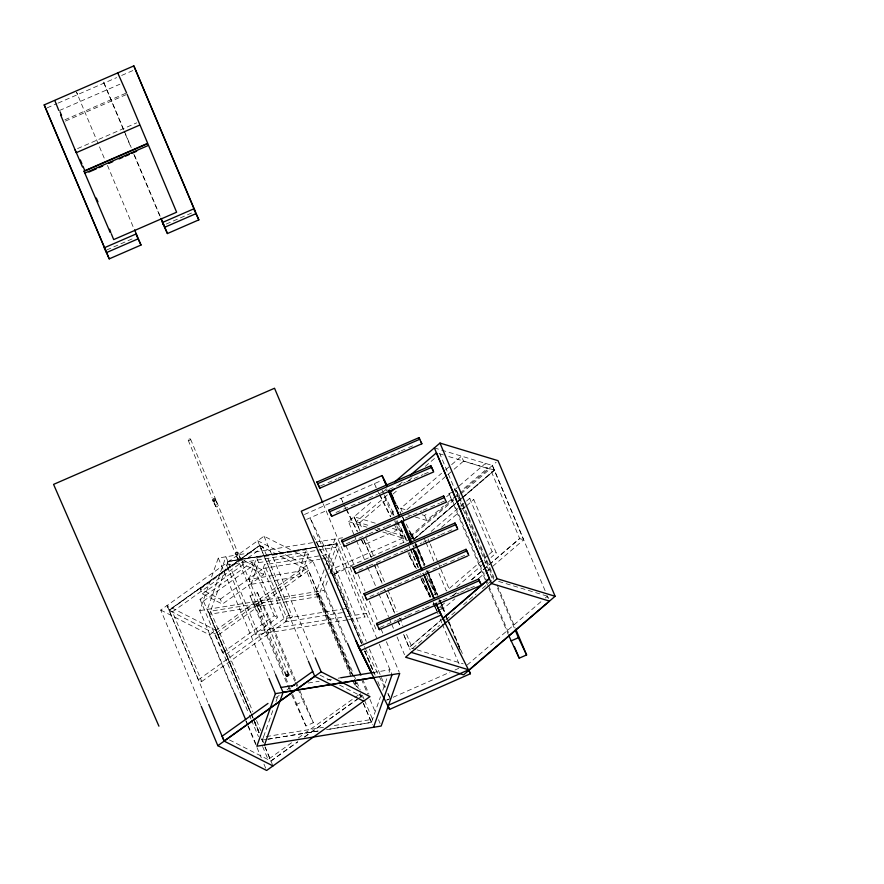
<?xml version="1.0" encoding="UTF-8"?>
<svg xmlns="http://www.w3.org/2000/svg" width="884" height="884" viewBox="0 0 884 884"><rect width="100%" height="100%" fill="white"/><g stroke="black" fill="none" stroke-linecap="round" stroke-linejoin="round"><path stroke-width="0.66" stroke-dasharray="4.42 3.31" d="M233.906 691.741L199.74 610.623L218.282 558.025L234.116 555.45M347.268 619.85L255.918 634.8L226.569 565.086L227.873 561.362L316.461 546.975M228.006 561.705L209.464 614.303L250.647 712.161M255.531 603.905L210.558 611.209L209.464 614.303L255.808 606.778M248.957 579.396L256.592 557.716L306.306 549.638L308.383 554.566L300.737 576.246L251.023 584.324L248.957 579.396L298.659 571.318L306.306 549.638M251.023 584.324L258.669 562.644L256.592 557.716M342.351 612.634L285.587 621.861L263.123 568.489L264.427 564.777L326.594 554.677L349.069 608.037L347.755 611.761L343.699 612.413M255.918 634.8L257.233 631.088L345.821 616.689M285.587 621.861L286.902 618.148L264.427 564.777M347.755 611.761L325.279 558.39L326.594 554.677M266.515 739.411L262.426 740.074L273.731 708.007M275.996 701.587L278.261 695.178M262.415 740.129L263.498 737.035M324.119 569.837L316.417 591.661L351.114 674.05L318.494 596.589L326.185 574.777M325.92 564.721L334.981 539.019L376.606 637.883M347.18 616.468L366.263 613.374L364.948 617.087L335.589 547.362L336.903 543.649L317.82 546.754M327.986 569.65L337.036 543.991L317.92 546.997M345.953 642.381L324.074 590.413L328.141 578.865M329.953 573.727L340.362 544.19M364.506 700.25L372.529 719.311L371.435 722.405L326.483 729.665L371.435 722.405L380.496 696.702M382.761 690.293L387.28 677.464M389.093 672.326L389.999 669.763L373.645 672.426M353.81 534.279L348.473 521.593L372.871 500.664M383.291 491.725L387.457 488.145M359.921 530.588L356.186 521.693L387.446 494.863M398.916 485.029L403.082 481.448M375.225 523.162L354.108 516.764L356.186 521.693L359.6 522.731L388.783 497.692M392.949 494.112L398.165 489.637M408.585 480.697L412.751 477.117M425.259 466.387L436.729 456.553M402.308 511.991L400.75 508.3L441.569 473.272M445.757 469.68L461.459 456.21L463.536 461.139L487.449 468.387L462.321 489.935M407.016 509.637L446.785 475.504M447.834 474.609L453.061 470.122M454.111 469.216L463.536 461.139M422.143 514.786L424.663 515.549L427.801 512.853M446.641 496.686L452.928 491.294M453.967 490.399L458.155 486.808M459.205 485.913L485.371 463.459L487.449 468.387M415.414 517.041L426.74 520.466L443.481 506.101M447.669 502.51L454.995 496.222M456.045 495.327L458.133 493.526M409.48 533.549L412.176 534.356L453.812 498.576M454.851 497.681L459.028 494.101M460.067 493.206L496.134 462.255M409.944 537.693L453.724 500.134M457.89 496.554L459.978 494.764M461.017 493.869L490.2 468.829L494.3 470.067L523.659 539.793L491.349 567.517M414.043 538.931L455.735 503.162M456.785 502.267L460.951 498.687M461.989 497.791L494.3 470.067M414.154 539.174L454.785 504.234M458.973 500.72L494.388 470.255L492.377 465.481L434.364 447.901M455.89 503.493L414.198 539.273L411.557 538.466M456.929 502.598L494.454 470.41L446.984 456.022M431.215 531.361L465.536 501.913M466.575 501.018L469.691 498.344L473.791 499.582L496.267 552.953L491.062 557.417M441.547 527.251L458.188 512.974M462.354 509.405L465.47 506.72M466.509 505.836L473.791 499.582M488.001 555.285L446.398 590.976L438.376 571.915M489.04 554.39L492.167 551.715L496.267 552.953M456.741 586.865L483.78 563.661M484.819 562.765L486.896 560.986M439.304 607.418L444.519 602.943M452.851 595.783L457.028 592.214M471.614 579.694L519.56 538.555L523.659 539.793M444.641 602.976L439.381 607.441L443.403 608.656L454.873 598.822M452.928 595.816L457.15 592.247M471.691 579.716L519.693 538.588L490.2 468.829M465.293 589.871L467.371 588.081M478.841 578.246L485.095 572.887M486.134 571.992L490.311 568.412M421.878 640.436L412.497 648.48L405.557 631.972M426.055 636.856L439.602 625.231M445.856 619.872L457.315 610.026M463.57 604.667L476.078 593.926M482.332 588.567L492.753 579.628L439.856 453.868M467.15 665.044L541.152 601.551M545.329 597.971L547.406 596.181L549.417 600.954M307.831 659.884L257.653 540.743L264.018 536.19L312.87 560.997L347.025 642.115M200.745 705.123L160.722 610.059L238.68 554.356M239.807 553.55L257.708 540.765M201.718 681.509L292.449 616.811L263.089 547.097L259.642 545.34L169.01 610.093L172.457 611.839L201.817 681.564L198.37 679.807L167.076 605.507L215.884 630.292L250.57 712.681L203.475 601.076L200.027 599.319L251.697 562.401L255.144 564.158L277.62 617.518L225.939 654.436L222.492 652.69L200.027 599.319M169.087 610.28L259.719 545.538L169.153 610.435L217.961 635.22L255.995 608.037M200.226 588.943L241.553 559.428L261.664 569.639L263.741 574.567L222.414 604.081L202.303 593.871L200.226 588.943L220.337 599.164L222.414 604.081M172.457 611.839L263.089 547.097M202.303 593.871L243.619 564.346L263.741 574.567M203.475 601.076L255.144 564.158M220.337 599.164L261.664 569.639M160.722 610.059L209.53 634.834L312.87 560.997M257.598 603.385L215.088 633.762L248.813 713.808M258.725 602.579L305.709 569.009L352.296 679.553M260.471 604.844L308.582 570.467L354.097 678.47M222.492 652.69L274.173 615.772L277.62 617.518M198.37 679.807L289.002 615.065L292.449 616.811M275.819 697.841L279.167 695.443M287.002 689.84L289.245 688.249M291.587 742.77L268.095 759.555L261.664 744.306M298.295 737.974L358.716 694.802L357.644 692.26M304.483 737.002L359.302 697.83M304.527 737.024L357.114 699.454M358.23 698.658L361.589 696.26L360.517 693.719M304.472 514.488L381.468 480.52M306.549 519.416L326.748 510.51M393.214 514.355L392.142 511.814L395.568 510.311M361.401 539.958L363.832 544.842L397.126 530.157L395.568 526.455M361.457 643.464L330.539 569.915L405.071 537.041M313.533 535.781L332.45 573.771L408.253 540.334M409.524 539.77L413.314 538.102L405.248 522.09M316.218 541.925L332.605 574.843L354.064 565.384M332.605 574.843L337.368 572.744L366.208 641.375M407.977 552.445L409.579 556.246L413.071 554.699M409.27 552.478L414.618 565.185L418.044 563.672M432.475 595.462L435.9 593.949L428.409 576.158M440.398 609.573L442.608 608.59L440.784 604.932M386.827 700.062L391.877 697.83M393.137 697.277L449.945 672.216M454.984 669.995L458.774 668.326M386.684 700.128L389.059 699.078M47.095 107.881L56.874 103.627M58.09 103.096L116.655 77.615M121.683 75.427L134.246 69.958M59.46 110.5L119.881 84.212M64.897 119.771L126.578 92.93M65.405 121.086L125.815 94.798M77.56 148.589L136.722 122.843M106.721 249.962L134.832 237.719M166.225 224.061L193.872 212.027M320.395 485.979L326.693 483.239M327.953 482.697L336.771 478.863M338.031 478.31L344.329 475.57M345.589 475.017L354.407 471.183M355.666 470.642L372.031 463.514M373.291 462.962L382.109 459.127M383.369 458.586L389.667 455.846M390.927 455.293L399.745 451.459M401.004 450.906L407.292 448.166M408.552 447.624L414.85 444.884M336.019 512.466L342.318 509.725M343.578 509.173L349.876 506.433M351.136 505.88L359.943 502.046M361.202 501.504L367.501 498.764M368.761 498.211L377.578 494.377M378.838 493.824L387.656 489.99M388.916 489.449L395.214 486.708M396.474 486.156L405.281 482.321M406.541 481.769L412.839 479.029M414.099 478.487L422.917 474.653M424.176 474.1L430.475 471.36M485.349 579.959L448.984 493.57L456.376 490.355L464.553 507.582L493.968 577.451M346.252 543.759L350.031 542.124M351.291 541.572L357.589 538.831M358.849 538.279L367.667 534.444M368.926 533.903L385.291 526.776M386.551 526.223L392.85 523.483M405.447 518.002L411.745 515.273M413.005 514.72L421.812 510.886M423.071 510.333L429.37 507.593M430.63 507.051L439.447 503.206M440.707 502.664L444.486 501.018M289.422 689.432L250.017 595.838L257.41 592.623L267.554 613.982L297.897 686.072M459.625 509.725L464.553 507.582M358.871 570.279L367.689 566.445M368.948 565.893L375.247 563.152M376.507 562.611L385.313 558.776M386.573 558.224L402.949 551.097M404.209 550.555L407.988 548.909M413.027 546.721L421.834 542.875M423.093 542.334L429.392 539.594M430.652 539.041L439.47 535.207M440.729 534.665L454.586 528.632M250.017 595.838L260.161 617.198L267.554 613.982M369.932 596.556L378.75 592.722M380.009 592.181L386.308 589.44M387.568 588.888L396.386 585.053M397.645 584.501L414.01 577.385M415.27 576.832L424.088 572.998M425.348 572.445L431.646 569.705M432.906 569.163L441.724 565.318M442.972 564.777L449.271 562.036M450.531 561.484L459.349 557.649M460.608 557.108L466.907 554.367M379.943 627.419L396.319 620.303M397.579 619.75L406.397 615.916M407.657 615.363L413.955 612.623M415.204 612.082L424.022 608.236M425.281 607.695L431.58 604.954M432.84 604.402L436.619 602.766M437.878 602.214L441.657 600.567M442.917 600.026L459.282 592.899M460.542 592.346L469.36 588.512M470.619 587.959L474.399 586.324M295.808 704.614L303.201 701.399L313.345 722.747L305.952 725.963L291.554 694.492M239.564 554.566L342.627 537.77M316.527 547.163L227.939 561.55L316.594 547.318M317.886 546.942L336.97 543.837M226.569 565.086L335.589 547.362M258.669 562.644L308.383 554.566M263.123 568.489L319.875 559.274M321.235 559.053L325.279 558.39M199.74 610.623L324.074 590.413M260.99 603.01L319.588 593.495L353.28 673.564M261.255 605.883L318.494 596.589M286.902 618.148L340.959 609.363M342.307 609.142L349.069 608.037M348.594 619.739L364.993 616.966M308.229 683.056L319.124 681.277M327.301 679.951L331.389 679.288M338.207 678.183L340.937 677.741M266.228 736.582L323.467 727.289M334.373 725.51L372.529 719.311M267.885 739.19L319.665 730.77L265.134 739.676M439.072 453.625L445.669 455.625M400.75 508.3L405.789 509.825M407.856 514.753L414.154 516.654M392.341 528.356L402.938 531.56M356.186 521.693L370.683 526.091M377.28 528.079L379.91 528.886M385.192 530.477L404.971 536.477M348.473 521.593L366.948 527.196M374.871 529.593L377.512 530.4M382.794 531.991L406.541 539.196M498.62 581.396L547.406 596.181M415.734 649.464L409.137 647.464L441.447 619.739L409.082 647.453L403.203 633.474L410.176 649.928M417.049 649.862L463.194 663.84M257.653 540.743L306.516 565.539L354.009 678.348M259.774 545.682L308.582 570.467M320.063 675.177L333.478 681.984M339.578 685.089L361.545 696.238M229.431 739.93L270.913 760.991L297.775 741.798L270.968 761.014L265.078 747.035M396.75 505.018L400.386 512.333M402.817 517.217L404.64 520.875M396.397 505.073L401.712 515.703M402.319 516.93L404.75 521.803M408.994 530.334L413.392 539.207M409.833 533.361L412.828 539.384M425.712 573.495L435.9 593.949M427.425 578.114L435.923 595.186M382.043 490.178L383.866 493.836M384.474 495.062L394.187 514.565M397.225 520.665L407.535 541.395M392.142 511.814L393.944 515.427M397.535 522.643L407.126 541.903M376.208 487.393L374.385 483.725L375.943 487.427M379.855 494.708L390.794 516.687M414.618 565.185L416.408 568.799M420.011 576.014L430.188 596.468L420.563 573.594M377.07 489.869L378.893 493.537M379.501 494.753L390.441 516.731M394.087 524.046L397.126 530.157M409.756 556.169L416.43 569.583M421.292 579.329L430.397 597.617M433.436 603.717L435.259 607.374M435.867 608.59L437.072 611.032L435.79 608.623M409.579 556.246L416.364 569.605M421.115 579.407L430.331 597.65M433.259 603.794L435.182 607.407M342.915 502.079L341.091 498.41L342.649 502.112M346.561 509.394L357.501 531.372M343.777 504.565L345.6 508.223M346.208 509.438L357.147 531.417M337.368 572.744L310.052 517.88L364.749 647.342M365.357 648.569L378.717 675.387M379.324 676.603L385.391 688.802M387.822 693.675L389.645 697.332M215.199 499.46L217.983 505.217A1.304 1.116 -25.8 0 1 216.569 506.897A1.304 1.116 -25.8 0 1 215.818 505.118A1.304 1.116 -25.8 0 1 217.983 505.217M213.928 502.808L215.597 506.267M239.067 555.285L240.735 558.732A1.304 1.116 -25.8 0 1 239.321 560.401A1.304 1.116 -25.8 0 1 238.581 558.633A1.304 1.116 -25.8 0 1 240.735 558.732M236.691 556.323L238.36 559.782M258.968 604.269L261.741 610.026A1.304 1.116 -25.8 0 1 260.327 611.695A1.304 1.116 -25.8 0 1 259.587 609.916A1.304 1.116 -25.8 0 1 261.741 610.026M256.581 605.308L259.366 611.065M448.984 493.57L457.161 510.797L488.189 584.479M77.648 94.577L76.543 92.234L105.295 160.7M492.388 465.481L545.218 590.965M547.351 596.037L548.423 598.567M424.663 515.549L426.74 520.466M412.121 534.345L413.778 538.168M418.585 549.572L424.983 564.777M428.188 572.39L437.79 595.197M439.934 600.269L445.271 612.944M449.006 621.817L462.343 653.508M415.447 543.174L416.508 545.704M417.049 546.975L424.519 564.721M427.723 572.324L437.326 595.142M439.458 600.214L445.337 614.148M445.868 615.419L458.144 644.569M458.674 645.839L461.349 652.182M411.392 534.245L413.524 539.317M415.381 543.947L424.453 565.495M426.596 570.567L428.199 574.368M428.729 575.639L438.331 598.457M438.873 599.717L445.017 614.104M445.547 615.375L447.149 619.176M447.68 620.446L457.824 644.524M458.354 645.795L459.956 649.596M415.038 544.4L416.64 548.213M417.171 549.483L424.132 565.992M412.828 544.875L413.9 547.417M410.74 548.997L418.817 568.346M423.093 578.49L431.094 597.496M433.16 602.236L434.232 604.778M434.762 606.037L438.033 613.982M440.166 619.043L441.768 622.844M442.298 624.115L459.382 664.68M408.253 544.367L409.856 548.179M410.397 549.45L418.419 568.511M395.888 520.709L404.983 542.312M384.496 496.664L392.496 515.681M394.629 520.753L396.231 524.555M396.772 525.825L403.712 542.301M354.108 516.764L359.976 530.709M371.192 557.329L363.18 538.312L371.147 557.263M374.385 564.931L382.396 583.948L374.352 564.876M397.866 620.701L400.01 625.773M361.755 539.914L363.832 544.842M354.351 535.538L355.943 539.339M356.484 540.61L364.484 559.627M367.689 567.23L375.7 586.247M378.893 593.849L388.507 616.667M389.037 617.927L391.17 622.999M391.711 624.27L393.844 629.342M397.049 636.944L404.518 654.69M345.832 545.373L353.843 564.39M358.108 574.534L365.048 591.009M369.313 601.153L377.855 621.43M381.059 629.032L383.192 634.104M386.396 641.707L399.203 672.127M379.28 644.215L392.01 674.536M332.45 573.771L361.81 643.486M365.004 651.088L375.147 675.166M377.822 681.509L380.485 687.84M330.539 569.915L361.49 643.43M364.694 651.044L374.297 673.851L364.661 651.088M362.506 678.868L368.915 694.084M361.434 679.144L367.832 694.349M369.976 699.421L375.844 713.366M378.507 719.709L380.109 723.51M354.55 679.619L357.744 687.222M360.418 693.553L362.584 698.703M354.628 679.741L358.374 688.636M354.849 682.923L356.451 686.724L354.86 683.012M359.655 694.327L360.716 696.868M363.39 703.2L372.495 724.825M352.827 680.824L355.501 687.177M298.659 571.318L300.737 576.246M264.018 536.19L314.726 656.602M259.642 545.34L289.002 615.065M251.697 562.401L274.173 615.772M241.553 559.428L243.619 564.346M275.565 674.658L225.928 556.787L207.386 609.374L251.155 713.311M218.282 558.025L268.46 677.166M251.686 714.581L253.288 718.383M253.818 719.653L259.686 733.598M261.83 738.67L263.985 743.764M254.305 721.554L259.642 734.228L253.299 719.079M261.774 739.3L262.846 741.831M264.979 746.903L272.471 764.682M251.155 713.996L252.758 717.808M261.863 739.411L262.935 741.952M249.354 715.079L250.957 718.891M251.498 720.162L258.448 736.681M246.172 720.891L247.774 724.692M248.316 725.963L256.846 746.24M209.53 634.834L233.542 691.874M245.818 721.024L247.421 724.825M247.951 726.096L256.493 746.372M257.023 747.643L261.299 757.787M263.962 764.119L266.637 770.461M167.076 605.518L208.701 704.382M469.691 498.344L492.167 551.715M497.184 585.075L515.361 628.27M456.376 490.355L493.813 579.285M497.559 588.169L514.665 628.822M488.719 585.749L508.51 632.756M485.891 581.23L508.344 634.579M428.033 538.853L429.635 542.666M430.165 543.936L438.199 562.986M438.729 564.257L440.331 568.069M440.873 569.34L449.437 589.672M423.933 537.605L425.536 541.417M426.077 542.688L434.099 561.749M416.176 544.003L417.778 547.804M418.32 549.074L424.718 564.29M427.392 570.622L437.536 594.711M439.668 599.783L441.271 603.584M441.801 604.855L443.403 608.656M359.6 522.731L362.274 529.085M365.479 536.698L373.49 555.76M376.694 563.373L384.717 582.434M387.921 590.048L397.004 611.651M399.678 617.993L402.883 625.618M397.866 620.767L399.999 625.85M323.157 503.758L377.137 631.961M369.413 649L385.446 687.122M388.109 693.476L389.711 697.288M353.81 674.835L360.23 690.084M362.374 695.167L363.976 698.979M104.091 83.085L123.782 129.86M124.312 131.13L131.23 147.562M134.423 155.153L160.512 217.099M103.483 82.09L124.799 132.733M125.34 134.003L131.197 147.926M133.86 154.258L159.982 216.293M359.666 694.448L360.738 696.99M363.412 703.344L371.435 722.405M107.461 165.385L134.081 229.067M300.03 691.133L313.345 722.747M257.41 592.623L294.681 681.155M295.212 682.426L297.344 687.487M297.875 688.746L303.201 701.399M260.161 617.198L283.057 671.586M285.72 677.906L288.383 684.227M288.913 685.498L290.516 689.288M292.637 694.349L305.952 725.963M210.558 611.209L252.813 711.609M256.548 720.504L260.835 730.67M254.393 721.057L259.741 733.764M190.579 439.171L216.039 500.311M216.569 501.593L236.735 549.992M239.387 556.356L259.542 604.766M260.073 606.037L286.604 669.729M188.193 440.21L212.061 497.526M214.182 502.62L234.348 551.019M236.47 556.113L255.564 601.971M258.216 608.347L284.217 670.757M394.673 613.098L384.529 589.009L394.662 613.153M188.745 440.486A1.304 0.674 -22.6 0 0 190.612 439.348A1.304 0.674 -22.6 0 0 188.8 439.238A1.304 0.674 -22.6 0 0 188.745 440.486"/><path stroke-width="1.33" d="M84.135 171.308L147.076 143.926M275.388 693.653L256.846 746.24L381.181 726.04L399.734 673.398L275.388 693.653L268.99 678.437M264.493 745.002L283.046 692.404L275.565 674.658M373.534 727.289L392.087 674.636M394.761 481.891L439.989 443.072L498.012 460.652L555.119 596.269L463.647 674.824L405.579 657.221L497.095 578.7L555.119 596.269M389.535 493.073L394.75 488.598M410.375 475.183L436.442 452.829L489.338 578.589L442.497 618.844M442.442 618.833L489.338 578.589M267.985 703.432L222.116 736.206L224.116 740.98L314.748 676.227M291.477 686.647L312.737 671.453M217.829 745.676L321.124 671.818L369.976 696.614L266.637 770.461L217.829 745.676L201.276 706.382M387.037 485.515L382.076 475.57L301.3 511.206L358.407 646.823L389.557 709.399L470.421 673.73L468.818 669.917M358.407 646.823L439.182 611.187L470.421 673.73M441.105 615.032L360.318 650.668L356.053 640.535M387.645 705.543L468.498 669.873M134.611 229.873L140.998 245.045L109.218 258.868L44.2 104.898L133.838 65.891L198.845 219.862L167.43 233.542L162.446 222.492L193.861 208.812L195.132 211.486L133.838 65.891M139.197 125.307L76.267 152.689L60.642 114.953M146.888 143.683L83.958 171.065L110.191 232.481M84.709 173.142L147.639 145.75M88.853 172.082L96.4 168.789M98.92 167.695L102.699 166.048M108.986 163.319L112.765 161.673M119.064 158.932L122.832 157.286M125.351 156.192L129.13 154.556M131.65 153.451L136.677 151.263M137.274 236.658L136.014 233.995L104.224 247.818L105.494 250.492M106.279 252.68L138.059 238.857L140.998 245.045M164.49 227.354L195.905 213.674L198.845 219.862M317.002 482.023L419.005 437.635L421.845 443.79L319.831 488.178L317.002 482.023L319.831 488.178M317.688 483.67L419.701 439.282L419.005 437.635M328.837 510.145L331.677 516.3L433.679 471.912L431.547 467.404L329.533 511.792L328.837 510.145L430.851 465.757L432.994 470.266M341.589 540.356L443.602 495.968L446.442 502.112L344.428 546.5L341.589 540.356L342.285 541.991L444.298 497.604L443.602 495.968M352.948 567.418L355.788 573.572L457.79 529.184L455.658 524.676L353.644 569.064L352.948 567.418L454.962 523.03L457.105 527.538M468.863 555.461L466.719 550.953L364.705 595.341L364.02 593.694L466.023 549.307L468.166 553.815M364.02 593.694L366.849 599.849L467.603 556.003M376.551 623.463L379.38 629.618L481.393 585.23L479.25 580.722L377.236 625.11L376.551 623.463L478.553 579.075L480.697 583.584M511.018 640.933L518.411 637.718L526.599 654.945L519.206 658.16L508.886 635.85M280.968 687.476L294.593 685.266M340.937 677.741L372.274 672.647M282.979 692.249L374.319 677.476M411.215 652.392L469.282 669.984M363.622 701.167L314.77 676.359L308.361 661.155M272.99 765.909L224.182 741.135L208.701 704.382M75.052 149.683L82.466 166.932M390.065 491.603L393.104 497.703M389.104 490.443L395.789 503.847M415.292 553.727L419.535 562.257M439.028 610.115L445.105 622.303M358.86 646.966L371.6 672.569M358.782 647L371.523 672.602M117.683 72.797L126.578 92.93M162.446 222.492L163.717 225.155L161.043 218.823M44.2 104.898L109.218 258.868M127.075 94.245L176.623 212.215L113.693 239.597L111.296 233.752M158.921 726.173L53.57 484.388L274.537 388.242L322.627 502.488M59.99 111.727L61.549 115.406M439.989 443.072L497.095 578.7M434.364 447.901L491.471 583.528L549.483 601.098L469.161 669.818M403.203 522.002L411.767 542.334M415.502 551.229L418.718 558.854M383.999 479.415L386.662 485.747M388.794 490.819L399.469 516.168M401.413 520.764L410.684 542.787M413.148 548.655L421.889 569.406M424.022 574.478L434.166 598.556M436.298 603.628L441.105 615.043M382.076 475.57L386.352 485.703M388.485 490.775L399.159 516.123M401.292 521.195L410.364 542.743M413.038 549.086L421.569 569.362M423.712 574.434L433.845 598.512M435.989 603.584L439.182 611.187M388.496 706.857L389.557 709.399M347.567 643.386L360.904 675.067M315.257 657.873L321.124 671.818M234.437 693.012L245.642 719.631M515.902 629.541L526.599 654.945M515.206 630.093L518.411 637.718M514.389 646.723L519.206 658.16M421.149 442.144L421.845 443.79M430.851 465.757L431.547 467.404M454.962 523.03L455.658 524.676M466.023 549.307L466.719 550.953M478.553 579.075L479.25 580.722M330.981 514.654L331.677 516.3M343.732 544.864L344.428 546.5M355.092 571.926L355.788 573.572M366.153 598.203L366.849 599.849M378.683 627.971L379.38 629.618M193.861 208.812L195.905 213.674M356.031 640.701L358.175 645.784M161.043 218.37L167.43 233.542M136.014 233.995L138.059 238.857M80.3 159.927L81.903 163.739M82.974 166.28L84.577 170.093M96.334 198.049L97.936 201.861M287.134 671L288.725 674.824M284.747 672.028L286.339 675.851M58.764 110.378L55.04 101.108M109.616 229.265L110.191 230.724M110.588 231.774L110.809 232.591M286.891 676.127A1.304 0.674 -22.6 0 0 288.759 675A1.304 0.674 -22.6 0 0 286.946 674.879A1.304 0.674 -22.6 0 0 286.891 676.127M257.553 605.938A1.304 1.116 -25.8 0 0 258.968 604.269A1.304 1.116 -25.8 0 0 256.802 604.159A1.304 1.116 -25.8 0 0 257.553 605.938M236.547 554.644A1.304 1.116 -25.8 0 0 237.962 552.975A1.304 1.116 -25.8 0 0 235.796 552.865A1.304 1.116 -25.8 0 0 236.547 554.644M213.784 501.129A1.304 1.116 -25.8 0 0 215.199 499.46A1.304 1.116 -25.8 0 0 213.044 499.349A1.304 1.116 -25.8 0 0 213.784 501.129"/></g></svg>
